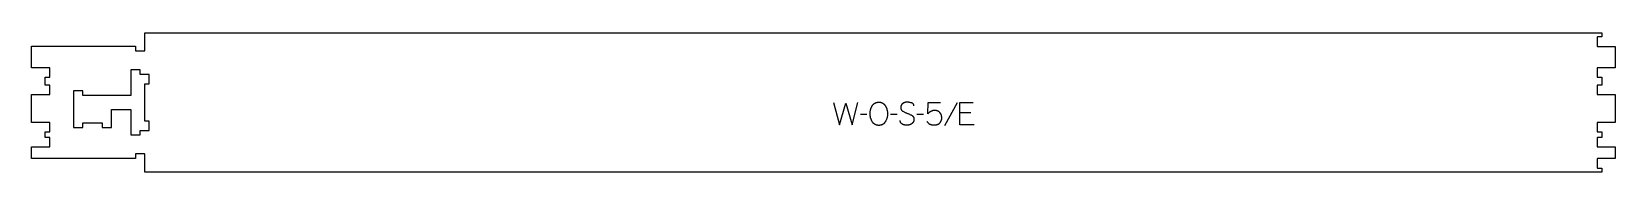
# Model space of a CAD drawing. Extents: x -1062 to 1038, y -93 to 93.
import ezdxf

# ---------------------------------------------------------------- set-up
doc = ezdxf.new("R2010")
doc.units = 0
for name, color, linetype in [('1_ANYTOOL_1MMDEEP_LABELS_S', 2, 'CONTINUOUS'), ('3_ANYTOOL_CUTTHROUGH_INSID', 4, 'CONTINUOUS'), ('4_ANYTOOL_CUTTHROUGH_OUTSI', 5, 'CONTINUOUS')]:
    doc.layers.add(name, color=color, linetype=linetype)

msp = doc.modelspace()

# ---------------------------------------------------------------- linework, layer by layer
at = {"layer": '1_ANYTOOL_1MMDEEP_LABELS_S'}
for p, q in [((45.6, -16.1), (36.9, -16.2)), ((85.7, -16.1), (76.9, -16.2)), ((120.7, -16.1), (111.9, -16.2)), ((165.4, -0.5), (148.2, -31.2)), ((183.5, -13.9), (168.8, -13.9))]:
    msp.add_line(p, q, dxfattribs=at)
for points in [[(1.3, 0), (9, -30), (17.4, -0.9), (25.9, -30), (33.4, 0)], [(107.9, -4.6), (107.9, -4.4), (107.9, -4.3), (107.9, -4.2), (107.9, -4.1), (107.9, -4), (107.9, -3.9), (107.9, -3.9), (107.8, -3.8), (107.8, -3.7), (107.8, -3.6), (107.8, -3.5), (107.8, -3.4), (107.8, -3.4), (107.7, -3.3), (107.7, -3.2), (107.7, -3.1), (107.7, -3), (107.6, -3), (107.6, -2.9), (107.6, -2.8), (107.5, -2.7), (107.5, -2.7), (107.5, -2.6), (107.4, -2.5), (107.4, -2.5), (107.3, -2.4), (107.3, -2.3), (107.2, -2.3), (107.2, -2.2), (107.1, -2.1), (107.1, -2.1), (107, -2), (107, -1.9), (106.9, -1.9), (106.9, -1.8), (106.8, -1.8), (106.8, -1.7), (106.7, -1.7), (106.6, -1.6), (106.6, -1.5), (106.5, -1.5), (106.4, -1.4), (106.4, -1.4), (106.3, -1.3), (106.2, -1.3), (106.1, -1.2), (106.1, -1.2), (106, -1.2), (105.9, -1.1), (105.8, -1.1), (105.7, -1), (105.6, -0.9), (105.4, -0.9), (105.2, -0.8), (105, -0.7), (104.8, -0.7), (104.6, -0.6), (103.8, -0.4), (103, -0.2), (102.2, 0), (101.5, 0.1), (101.1, 0.2), (100.7, 0.2), (100.3, 0.3), (100, 0.3), (99.6, 0.3), (99.2, 0.3), (98.9, 0.3), (98.5, 0.3), (98.3, 0.3), (98.1, 0.3), (97.9, 0.3), (97.8, 0.3), (97.6, 0.3), (97.4, 0.3), (97.2, 0.3), (97, 0.2), (96.8, 0.2), (96.6, 0.2), (96.5, 0.1), (96.3, 0.1), (96.1, 0), (95.9, 0), (95.7, -0.1), (95.6, -0.1), (95.4, -0.2), (95.2, -0.2), (95, -0.3), (94.9, -0.4), (94.7, -0.5), (94.5, -0.5), (94.4, -0.6), (94.2, -0.7), (94, -0.8), (93.9, -0.9), (93.7, -1), (93.5, -1.1), (93.4, -1.2), (93.2, -1.3), (93.1, -1.4), (92.9, -1.5), (92.8, -1.6), (92.6, -1.7), (92.5, -1.9), (92.3, -2), (92.2, -2.1), (92.1, -2.2), (91.9, -2.4), (91.8, -2.5), (91.7, -2.6), (91.6, -2.8), (91.5, -2.9), (91.4, -3.1), (91.3, -3.2), (91.2, -3.4), (91.1, -3.5), (91, -3.7), (91, -3.9), (90.9, -4), (90.8, -4.2), (90.8, -4.4), (90.7, -4.5), (90.7, -4.7), (90.6, -4.9), (90.6, -5.1), (90.5, -5.3), (90.5, -5.5), (90.5, -5.7), (90.5, -5.9), (90.5, -6.1), (90.4, -6.3), (90.4, -6.5), (90.4, -6.7), (90.4, -6.9), (90.4, -7.1), (90.5, -7.3), (90.5, -7.5), (90.5, -7.7), (90.5, -7.9), (90.6, -8.1), (90.6, -8.3), (90.7, -8.5), (90.7, -8.7), (90.8, -8.8), (90.8, -9), (90.9, -9.1), (90.9, -9.2), (90.9, -9.3), (91, -9.4), (91, -9.4), (91, -9.5), (91.1, -9.6), (91.1, -9.7), (91.2, -9.8), (91.2, -9.8), (91.3, -9.9), (91.3, -10), (91.4, -10.1), (91.4, -10.1), (91.5, -10.2), (91.5, -10.3), (91.6, -10.4), (91.6, -10.4), (91.7, -10.5), (91.8, -10.6), (91.8, -10.6), (91.9, -10.7), (92, -10.8), (92, -10.8), (92.2, -11), (92.3, -11.1), (92.4, -11.2), (92.6, -11.3), (92.8, -11.4), (92.9, -11.5), (93.1, -11.6), (93.3, -11.7), (94, -12.1), (94.7, -12.5), (95.5, -12.9), (96.2, -13.2), (97, -13.6), (97.8, -13.9), (98.6, -14.3), (99.4, -14.6), (100.3, -14.9), (101.1, -15.2), (101.8, -15.5), (102.6, -15.9), (103.4, -16.3), (104.1, -16.7), (104.8, -17.1), (105.5, -17.5), (105.6, -17.6), (105.8, -17.7), (106, -17.8), (106, -17.9), (106.1, -17.9), (106.2, -18), (106.2, -18.1), (106.3, -18.1), (106.4, -18.2), (106.4, -18.3), (106.5, -18.3), (106.6, -18.4), (106.6, -18.5), (106.7, -18.5), (106.8, -18.6), (106.8, -18.7), (106.9, -18.8), (106.9, -18.8), (107, -18.9), (107, -19), (107.1, -19.1), (107.1, -19.1), (107.2, -19.2), (107.2, -19.3), (107.3, -19.4), (107.3, -19.5), (107.3, -19.5), (107.4, -19.6), (107.4, -19.7), (107.5, -19.8), (107.5, -19.9), (107.5, -20), (107.6, -20.1), (107.6, -20.1), (107.6, -20.2), (107.6, -20.3), (107.7, -20.4), (107.7, -20.6), (107.8, -20.8), (107.8, -21), (107.8, -21.2), (107.9, -21.4), (107.9, -21.6), (107.9, -21.8), (107.9, -22), (107.9, -22.2), (107.9, -22.5), (107.9, -22.7), (107.9, -22.9), (107.9, -23.2), (107.8, -23.4), (107.8, -23.6), (107.8, -23.8), (107.7, -24), (107.7, -24.3), (107.6, -24.5), (107.6, -24.7), (107.5, -24.9), (107.4, -25.1), (107.4, -25.3), (107.3, -25.5), (107.2, -25.6), (107.1, -25.8), (107, -26), (106.9, -26.2), (106.8, -26.4), (106.7, -26.5), (106.6, -26.7), (106.5, -26.9), (106.4, -27), (106.2, -27.2), (106.1, -27.3), (106, -27.5), (105.8, -27.6), (105.7, -27.7), (105.5, -27.9), (105.4, -28), (105.2, -28.1), (105, -28.3), (104.9, -28.4), (104.7, -28.5), (104.3, -28.7), (104, -28.9), (103.6, -29.1), (103.2, -29.3), (102.9, -29.5), (102.5, -29.6), (102.1, -29.7), (101.9, -29.8), (101.7, -29.9), (101.5, -29.9), (101.3, -30), (101.1, -30), (100.9, -30.1), (100.7, -30.1), (100.5, -30.1), (100.1, -30.2), (99.7, -30.3), (99.3, -30.3), (98.9, -30.3), (98.5, -30.3), (98.1, -30.3), (97.7, -30.3), (97.3, -30.3), (96.9, -30.3), (96.5, -30.2), (96.1, -30.1), (95.7, -30.1), (95.3, -30), (94.9, -29.9), (94.6, -29.8), (94.2, -29.6), (93.8, -29.5), (93.5, -29.3), (93.1, -29.2), (92.8, -29), (92.4, -28.8), (92.3, -28.7), (92.1, -28.6), (92, -28.5), (91.8, -28.4), (91.7, -28.3), (91.5, -28.2), (91.4, -28), (91.2, -27.9), (91.1, -27.8), (91, -27.7), (90.9, -27.5), (90.8, -27.4), (90.7, -27.3), (90.7, -27.3), (90.6, -27.2), (90.6, -27.1), (90.5, -27.1), (90.5, -27), (90.4, -26.9), (90.4, -26.8), (90.3, -26.8), (90.3, -26.7), (90.3, -26.6), (90.2, -26.5), (90.2, -26.5), (90.2, -26.4), (90.1, -26.3), (90.1, -26.2), (90.1, -26.2), (90, -26.1), (90, -26), (90, -25.9), (89.9, -25.7), (89.9, -25.6), (89.8, -25.4), (89.8, -25.2), (89.8, -25.1), (89.7, -24.9), (89.7, -24.7), (89.7, -24.5), (89.7, -24.3), (89.7, -24.1)], [(125, -25.2), (125.2, -25.5), (125.4, -25.8), (125.7, -26.1), (125.9, -26.4), (126.1, -26.6), (126.3, -26.9), (126.6, -27.1), (126.8, -27.3), (127.1, -27.5), (127.3, -27.8), (127.6, -28), (127.8, -28.1), (128.1, -28.3), (128.4, -28.5), (128.6, -28.7), (128.9, -28.8), (129.2, -29), (129.5, -29.1), (129.8, -29.2), (130.1, -29.3), (130.4, -29.4), (130.7, -29.5), (131, -29.6), (131.3, -29.7), (131.6, -29.8), (131.9, -29.8), (132.3, -29.9), (132.6, -29.9), (132.9, -30), (133.3, -30), (133.6, -30), (134, -30), (134.4, -30), (134.8, -30), (135.2, -30), (135.6, -29.9), (136, -29.9), (136.4, -29.9), (136.7, -29.8), (137.1, -29.7), (137.5, -29.7), (137.8, -29.6), (138.2, -29.5), (138.5, -29.4), (138.8, -29.3), (139.2, -29.2), (139.5, -29.1), (139.8, -29), (140, -28.9), (140.1, -28.8), (140.3, -28.8), (140.4, -28.7), (140.6, -28.6), (140.7, -28.5), (140.9, -28.4), (141, -28.3), (141.1, -28.2), (141.3, -28.1), (141.4, -28), (141.6, -27.9), (141.7, -27.7), (141.8, -27.6), (142, -27.5), (142.1, -27.4), (142.2, -27.2), (142.3, -27.1), (142.5, -26.9), (142.6, -26.8), (142.7, -26.6), (142.8, -26.5), (142.9, -26.3), (143, -26.2), (143.1, -26), (143.3, -25.8), (143.4, -25.6), (143.5, -25.5), (143.7, -25.1), (143.9, -24.7), (144, -24.4), (144.1, -24.2), (144.2, -23.9), (144.3, -23.7), (144.4, -23.5), (144.4, -23.2), (144.5, -23), (144.6, -22.7), (144.6, -22.5), (144.7, -22.3), (144.7, -22), (144.8, -21.8), (144.8, -21.5), (144.8, -21.3), (144.8, -21.1), (144.8, -20.8), (144.8, -20.6), (144.8, -20.3), (144.8, -20), (144.8, -19.8), (144.8, -19.5), (144.7, -19.3), (144.7, -19), (144.7, -18.8), (144.6, -18.5), (144.6, -18.3), (144.5, -18), (144.5, -17.8), (144.4, -17.6), (144.4, -17.3), (144.3, -17.1), (144.2, -16.9), (144.1, -16.7), (144.1, -16.4), (144, -16.2), (143.9, -16), (143.8, -15.8), (143.7, -15.6), (143.6, -15.4), (143.5, -15.2), (143.3, -15), (143.2, -14.8), (143.1, -14.6), (143, -14.4), (142.8, -14.2), (142.7, -14), (142.6, -13.8), (142.4, -13.6), (142.3, -13.4), (142.1, -13.3), (141.9, -13.1), (141.8, -12.9), (141.6, -12.8), (141.4, -12.6), (141.3, -12.5), (141.1, -12.4), (140.9, -12.2), (140.7, -12.1), (140.5, -12), (140.3, -11.9), (140.1, -11.7), (139.9, -11.6), (139.7, -11.5), (139.5, -11.4), (139.3, -11.4), (139, -11.3), (138.8, -11.2), (138.6, -11.1), (138.3, -11.1), (138.1, -11), (137.9, -10.9), (137.6, -10.9), (137.4, -10.9), (137.1, -10.8), (136.8, -10.8), (136.6, -10.8), (136.3, -10.7), (136, -10.7), (135.8, -10.7), (135.5, -10.7), (135.1, -10.7), (134.8, -10.7), (134.4, -10.8), (134.1, -10.8), (133.8, -10.8), (133.4, -10.9), (133.1, -10.9), (132.8, -11), (132.5, -11.1), (132.2, -11.2), (131.9, -11.3), (131.6, -11.4), (131.3, -11.5), (131, -11.6), (130.7, -11.7), (130.5, -11.9), (129.9, -12.2), (129.6, -12.3), (129.4, -12.5), (129.1, -12.7), (128.8, -12.8), (128.6, -13), (128.3, -13.2), (128, -13.4), (127.8, -13.6), (127.5, -13.8), (127.3, -14.1), (127, -14.3), (126.7, -14.5), (126.2, -15), (126.9, 0), (143.1, 0)], [(187.8, -30), (168.8, -30), (168.8, 0), (186.6, 0)]]:
    msp.add_lwpolyline(points, dxfattribs=at)
msp.add_lwpolyline([(61.7, 0.3), (62.1, 0.3), (62.5, 0.3), (62.8, 0.3), (63, 0.3), (63.2, 0.2), (63.3, 0.2), (63.5, 0.2), (63.7, 0.2), (63.8, 0.1), (64, 0.1), (64.2, 0.1), (64.3, 0), (64.5, 0), (64.6, -0.1), (64.8, -0.1), (65, -0.2), (65.1, -0.2), (65.3, -0.3), (65.4, -0.4), (65.6, -0.4), (65.7, -0.5), (65.9, -0.6), (66, -0.6), (66.1, -0.7), (66.3, -0.8), (66.4, -0.9), (66.5, -1), (66.7, -1.1), (67.1, -1.3), (67.3, -1.5), (67.6, -1.7), (67.8, -1.9), (68.1, -2.1), (68.3, -2.4), (68.5, -2.6), (68.7, -2.8), (68.9, -3.1), (69.1, -3.3), (69.3, -3.5), (69.5, -3.8), (69.7, -4.1), (69.9, -4.3), (70.1, -4.6), (70.4, -5.2), (70.6, -5.5), (70.7, -5.8), (70.9, -6.1), (71, -6.4), (71.2, -6.7), (71.3, -7), (71.4, -7.3), (71.5, -7.6), (71.7, -7.9), (71.8, -8.2), (71.9, -8.6), (72, -8.9), (72.1, -9.2), (72.1, -9.6), (72.4, -10.6), (72.5, -11.3), (72.6, -11.9), (72.7, -12.6), (72.8, -13.2), (72.8, -13.9), (72.8, -14.5), (72.9, -15.2), (72.8, -15.8), (72.8, -16.4), (72.8, -17.1), (72.7, -17.7), (72.6, -18.4), (72.5, -19), (72.3, -19.6), (72.2, -20.3), (72, -20.9), (71.8, -21.5), (71.5, -22.2), (71.3, -22.8), (71, -23.5), (70.7, -24.1), (70.4, -24.7), (70.1, -25.4), (69.9, -25.7), (69.7, -26), (69.5, -26.3), (69.3, -26.6), (69.1, -26.8), (68.9, -27.1), (68.7, -27.4), (68.5, -27.6), (68.4, -27.7), (68.3, -27.8), (68.2, -28), (68, -28.1), (67.9, -28.2), (67.8, -28.3), (67.7, -28.4), (67.6, -28.5), (67.4, -28.6), (67.3, -28.7), (67.2, -28.8), (67.1, -28.9), (66.9, -28.9), (66.8, -29), (66.7, -29.1), (66.5, -29.2), (66.4, -29.3), (66.2, -29.4), (66.1, -29.4), (66, -29.5), (65.8, -29.6), (65.7, -29.6), (65.5, -29.7), (65.4, -29.8), (65.2, -29.8), (65.1, -29.9), (64.9, -29.9), (64.8, -30), (64.5, -30.1), (64.1, -30.2), (63.8, -30.2), (63.5, -30.3), (63.2, -30.3), (62.8, -30.4), (62.5, -30.4), (62.1, -30.5), (61.7, -30.5), (61.4, -30.5), (61, -30.5), (60.6, -30.5), (60.2, -30.4), (59.9, -30.4), (59.5, -30.3), (59.2, -30.3), (58.8, -30.2), (58.5, -30.1), (58.2, -30.1), (57.8, -30), (57.7, -29.9), (57.5, -29.9), (57.4, -29.8), (57.2, -29.7), (57.1, -29.7), (56.9, -29.6), (56.8, -29.5), (56.6, -29.5), (56.5, -29.4), (56.3, -29.3), (56.2, -29.3), (56, -29.2), (55.9, -29.1), (55.8, -29), (55.6, -28.9), (55.5, -28.8), (55.4, -28.7), (55.2, -28.6), (55.1, -28.5), (55, -28.4), (54.9, -28.3), (54.7, -28.2), (54.6, -28.1), (54.5, -28), (54.4, -27.9), (54.2, -27.8), (54.1, -27.7), (54, -27.6), (53.9, -27.4), (53.8, -27.3), (53.6, -27), (53.4, -26.8), (53.2, -26.5), (53, -26.2), (52.8, -25.9), (52.6, -25.6), (52.4, -25.3), (52.1, -24.6), (51.8, -24), (51.5, -23.3), (51.2, -22.7), (51, -22), (50.7, -21.4), (50.5, -20.7), (50.4, -20.1), (50.2, -19.4), (50.1, -18.8), (49.9, -18.1), (49.8, -17.5), (49.8, -16.8), (49.7, -16.2), (49.7, -15.5), (49.7, -14.9), (49.7, -14.2), (49.7, -13.5), (49.8, -12.8), (49.9, -12.1), (50, -11.5), (50.1, -10.8), (50.2, -10.1), (50.4, -9.5), (50.6, -8.8), (50.8, -8.2), (51, -7.6), (51.3, -6.9), (51.6, -6.3), (51.9, -5.7), (52.2, -5.1), (52.5, -4.5), (52.7, -4.2), (52.9, -3.9), (53.1, -3.6), (53.3, -3.4), (53.5, -3.1), (53.8, -2.9), (54, -2.6), (54.2, -2.4), (54.3, -2.3), (54.4, -2.2), (54.6, -2.1), (54.7, -1.9), (54.8, -1.8), (54.9, -1.7), (55.1, -1.6), (55.2, -1.5), (55.3, -1.5), (55.5, -1.4), (55.6, -1.3), (55.7, -1.2), (55.9, -1.1), (56, -1), (56.2, -0.9), (56.3, -0.9), (56.4, -0.8), (56.6, -0.7), (56.9, -0.6), (57.2, -0.5), (57.5, -0.3), (57.8, -0.2), (58.1, -0.1), (58.5, 0), (58.8, 0), (59.1, 0.1), (59.5, 0.2), (59.8, 0.2), (60.2, 0.3), (60.6, 0.3), (60.9, 0.3), (61.3, 0.3)], close=True, dxfattribs=at)
at = {"layer": '3_ANYTOOL_CUTTHROUGH_INSID'}
msp.add_lwpolyline([(-912.3, -37.3), (-905.8, -37.3), (-905.8, -24.8), (-911.8, -24.8), (-911.8, 24.7), (-905.8, 24.7), (-905.8, 37.2), (-911.8, 37.2), (-911.8, 37.3), (-917.8, 37.3), (-917.8, 43.3), (-930.3, 43.3), (-930.3, 9.3), (-993.8, 9.3), (-993.8, 15.3), (-1006.3, 15.3), (-1006.3, -33.2), (-993.8, -33.2), (-993.8, -27.2), (-968.3, -27.2), (-968.3, -33.2), (-955.8, -33.2), (-955.8, -9.2), (-930.3, -9.2), (-930.3, -43.2), (-917.8, -43.2), (-917.8, -37.2), (-912.3, -37.2)], close=True, dxfattribs=at)
at = {"layer": '4_ANYTOOL_CUTTHROUGH_OUTSI'}
msp.add_lwpolyline([(1037.7, 74.7), (1037.7, 46.2), (1014, 46.2, 0.414214), (1013.7, 45.9), (1013.7, 33.9, 0.414214), (1014, 33.7), (1019.7, 33.7), (1019.7, 23.2), (1014, 23.2, 0.414214), (1013.7, 22.9), (1013.7, 10.9, 0.414214), (1014, 10.7), (1037.7, 10.7), (1037.7, -26.7), (1014, -26.7, 0.414214), (1013.7, -27), (1013.7, -39, 0.414214), (1014, -39.2), (1019.7, -39.2), (1019.7, -46.8), (1014, -46.8, 0.414214), (1013.7, -47.1), (1013.7, -59.1, 0.414214), (1014, -59.3), (1037.7, -59.3), (1037.7, -74.8), (1014, -74.8, 0.414214), (1013.7, -75.1), (1013.7, -87.1, 0.414214), (1014, -87.3), (1019.7, -87.3), (1019.7, -92.8), (-911.8, -92.8), (-911.8, -68.9, 0.414214), (-912, -68.6), (-924, -68.6, 0.414214), (-924.3, -68.9), (-924.3, -74.6), (-1061.8, -74.6), (-1061.8, -59.3), (-1038, -59.3, 0.414214), (-1037.8, -59.1), (-1037.8, -47.1, 0.414214), (-1038, -46.8), (-1043.8, -46.8), (-1043.8, -39.2), (-1038, -39.2, 0.414214), (-1037.8, -39), (-1037.8, -27, 0.414214), (-1038, -26.7), (-1061.8, -26.7), (-1061.8, 10.7), (-1038, 10.7, 0.414214), (-1037.8, 10.9), (-1037.8, 22.9, 0.414214), (-1038, 23.2), (-1043.8, 23.2), (-1043.8, 33.7), (-1038, 33.7, 0.414214), (-1037.8, 33.9), (-1037.8, 45.9, 0.414214), (-1038, 46.2), (-1061.8, 46.2), (-1061.8, 74.9), (-924.3, 74.9), (-924.3, 69.1, 0.414214), (-924, 68.9), (-912, 68.9, 0.414214), (-911.8, 69.1), (-911.8, 92.7), (1019.7, 92.7), (1019.7, 87.2), (1014, 87.2, 0.414214), (1013.7, 86.9), (1013.7, 74.9, 0.414214), (1014, 74.7)], format="xyb", close=True, dxfattribs=at)

doc.saveas('drawing.dxf')
